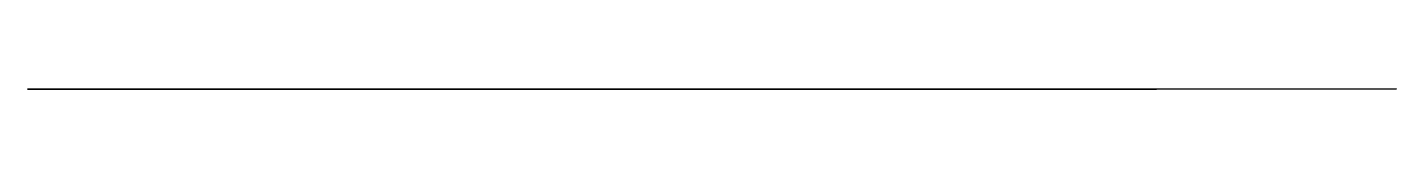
# Model space of a CAD drawing. Extents: x 378.2 to 423.2, y 29.5 to 29.5.
import ezdxf

# ---------------------------------------------------------------- set-up
doc = ezdxf.new("R2010")
doc.units = 0

msp = doc.modelspace()

# ---------------------------------------------------------------- meshes
mesh = msp.add_polyface()
corners = [(383.179, 29.522, 44.739), (382.846, 29.522, 44.739), (382.512, 29.522, 44.739), (382.195, 29.522, 44.739), (381.91, 29.522, 44.739), (381.673, 29.522, 44.739), (381.494, 29.522, 44.739), (381.383, 29.522, 44.739), (381.346, 29.522, 44.739), (381.383, 29.522, 44.739), (381.494, 29.522, 44.739), (381.673, 29.522, 44.739), (381.91, 29.522, 44.739), (382.195, 29.522, 44.739), (383.496, 29.522, 44.739), (383.781, 29.522, 44.739), (384.018, 29.522, 44.739), (384.197, 29.522, 44.739), (384.308, 29.522, 44.739), (384.346, 29.522, 44.739), (384.308, 29.522, 44.739), (384.197, 29.522, 44.739), (384.018, 29.522, 44.739), (383.781, 29.522, 44.739), (383.496, 29.522, 44.739), (382.512, 29.522, 44.739), (382.846, 29.522, 44.739), (383.179, 29.522, 44.739), (382.512, 29.522, 44.739), (382.195, 29.522, 44.739), (382.846, 29.522, 44.739), (382.512, 29.522, 44.739), (382.195, 29.522, 44.739), (383.179, 29.522, 44.739), (383.496, 29.522, 44.739), (381.91, 29.522, 44.739), (381.673, 29.522, 44.739), (381.494, 29.522, 44.739), (381.383, 29.522, 44.739), (381.346, 29.522, 44.739), (381.383, 29.522, 44.739), (383.781, 29.522, 44.739), (384.018, 29.522, 44.739), (384.197, 29.522, 44.739), (383.496, 29.522, 44.739), (383.781, 29.522, 44.739), (381.494, 29.522, 44.739), (381.673, 29.522, 44.739), (381.91, 29.522, 44.739), (384.197, 29.522, 44.739), (384.308, 29.522, 44.739), (382.846, 29.522, 44.739), (383.179, 29.522, 44.739), (384.308, 29.522, 44.739), (384.346, 29.522, 44.739), (384.018, 29.522, 44.739), (415.308, 29.522, 44.739), (415.197, 29.522, 44.739), (415.018, 29.522, 44.739), (414.781, 29.522, 44.739), (412.346, 29.522, 44.739), (412.383, 29.522, 44.739), (413.846, 29.522, 44.739), (414.179, 29.522, 44.739), (414.496, 29.522, 44.739), (413.512, 29.522, 44.739), (413.195, 29.522, 44.739), (412.91, 29.522, 44.739), (414.179, 29.522, 44.739), (414.496, 29.522, 44.739), (414.781, 29.522, 44.739), (415.018, 29.522, 44.739), (415.197, 29.522, 44.739), (415.308, 29.522, 44.739), (415.346, 29.522, 44.739), (412.673, 29.522, 44.739), (412.494, 29.522, 44.739), (412.383, 29.522, 44.739), (412.494, 29.522, 44.739), (412.673, 29.522, 44.739), (412.91, 29.522, 44.739), (413.195, 29.522, 44.739), (413.512, 29.522, 44.739), (413.846, 29.522, 44.739), (413.195, 29.522, 44.739), (412.91, 29.522, 44.739), (412.673, 29.522, 44.739), (414.496, 29.522, 44.739), (414.179, 29.522, 44.739), (413.846, 29.522, 44.739), (413.512, 29.522, 44.739), (415.308, 29.522, 44.739), (415.197, 29.522, 44.739), (415.018, 29.522, 44.739), (414.781, 29.522, 44.739), (412.383, 29.522, 44.739), (412.494, 29.522, 44.739), (415.018, 29.522, 44.739), (414.781, 29.522, 44.739), (414.496, 29.522, 44.739), (412.494, 29.522, 44.739), (412.383, 29.522, 44.739), (412.346, 29.522, 44.739), (412.673, 29.522, 44.739), (412.91, 29.522, 44.739), (413.195, 29.522, 44.739), (415.197, 29.522, 44.739), (415.308, 29.522, 44.739), (415.346, 29.522, 44.739), (413.512, 29.522, 44.739), (413.846, 29.522, 44.739), (414.179, 29.522, 44.739), (398.369, 29.522, 44.739), (378.241, 29.522, 44.739), (423.241, 29.523, 44.739), (411.056, 29.522, 44.739), (410.276, 29.522, 44.739), (409.526, 29.522, 44.739), (408.834, 29.522, 44.739), (408.228, 29.522, 44.739), (407.73, 29.522, 44.739), (407.361, 29.522, 44.739), (407.133, 29.522, 44.739), (407.056, 29.522, 44.739), (407.133, 29.522, 44.739), (407.361, 29.522, 44.739), (407.73, 29.522, 44.739), (408.228, 29.522, 44.739), (408.834, 29.522, 44.739), (409.526, 29.522, 44.739), (410.276, 29.522, 44.739), (411.056, 29.522, 44.739), (423.241, 29.523, 44.739), (378.241, 29.522, 44.739), (402.626, 29.522, 44.739), (403.374, 29.522, 44.739), (403.931, 29.522, 44.739), (404.273, 29.522, 44.739), (404.389, 29.522, 44.739), (404.273, 29.522, 44.739), (403.931, 29.522, 44.739), (403.374, 29.522, 44.739), (402.626, 29.522, 44.739), (401.714, 29.522, 44.739), (400.673, 29.522, 44.739), (399.544, 29.522, 44.739), (393.364, 29.522, 44.739), (392.808, 29.522, 44.739), (392.465, 29.522, 44.739), (392.35, 29.522, 44.739), (392.465, 29.522, 44.739), (392.808, 29.522, 44.739), (393.364, 29.522, 44.739), (394.113, 29.522, 44.739), (395.025, 29.522, 44.739), (396.066, 29.522, 44.739), (397.195, 29.522, 44.739), (398.369, 29.522, 44.739), (399.544, 29.522, 44.739), (400.673, 29.522, 44.739), (401.714, 29.522, 44.739), (397.195, 29.522, 44.739), (396.066, 29.522, 44.739), (395.025, 29.522, 44.739), (394.113, 29.522, 44.739), (411.837, 29.522, 44.739), (412.587, 29.522, 44.739), (413.279, 29.522, 44.739), (413.885, 29.522, 44.739), (414.382, 29.522, 44.739), (414.752, 29.522, 44.739), (414.979, 29.522, 44.739), (415.056, 29.522, 44.739), (414.979, 29.522, 44.739), (414.752, 29.522, 44.739), (414.382, 29.522, 44.739), (413.885, 29.522, 44.739), (413.279, 29.522, 44.739), (412.587, 29.522, 44.739), (411.837, 29.522, 44.739)]
mesh.append_faces([[corners[k] for k in face] for face in [(150, 151, 44), (32, 31, 133), (113, 4, 5), (15, 16, 163), (150, 44, 149), (48, 32, 133), (113, 5, 6), (14, 15, 163), (44, 148, 149), (47, 48, 133), (113, 6, 7), (27, 14, 163), (44, 147, 148), (46, 47, 133), (113, 7, 8), (26, 27, 163), (44, 146, 147), (40, 46, 133), (133, 113, 8), (25, 26, 163), (44, 52, 146), (39, 40, 133), (133, 8, 9), (13, 25, 163), (52, 51, 146), (39, 133, 9), (12, 13, 163), (51, 28, 146), (38, 39, 9), (12, 163, 164), (28, 29, 146), (37, 38, 9), (12, 164, 146), (29, 35, 146), (36, 37, 9), (11, 12, 146), (35, 36, 146), (36, 9, 10), (36, 11, 146), (36, 10, 11), (77, 60, 134), (136, 137, 125), (165, 166, 62), (76, 77, 134), (135, 136, 125), (131, 165, 62), (75, 76, 134), (134, 135, 125), (130, 131, 62), (67, 75, 134), (134, 125, 126), (129, 130, 62), (67, 134, 66), (134, 126, 127), (128, 129, 62), (134, 65, 66), (134, 127, 128), (128, 62, 65), (134, 128, 65), (63, 62, 166), (179, 115, 114), (132, 69, 70), (64, 63, 166), (178, 179, 114), (132, 70, 71), (64, 166, 59), (177, 178, 114), (132, 71, 72), (166, 58, 59), (176, 177, 114), (132, 72, 73), (166, 57, 58), (175, 176, 114), (114, 132, 73), (166, 56, 57), (174, 175, 114), (114, 73, 74), (166, 167, 56), (173, 174, 114), (114, 74, 56), (167, 168, 56), (172, 173, 114), (168, 169, 56), (171, 172, 114), (169, 170, 56), (170, 171, 114), (170, 114, 56), (3, 4, 113), (162, 163, 16), (2, 3, 113), (161, 162, 16), (1, 2, 113), (112, 161, 16), (0, 1, 113), (112, 16, 17), (0, 113, 24), (112, 17, 18), (113, 23, 24), (112, 18, 19), (113, 112, 23), (112, 19, 20), (112, 22, 23), (112, 20, 21), (112, 21, 22), (93, 94, 114), (114, 115, 116), (116, 104, 105), (92, 93, 114), (116, 105, 109), (91, 92, 114), (116, 109, 110), (108, 91, 114), (116, 110, 111), (108, 114, 107), (116, 111, 99), (114, 106, 107), (116, 99, 98), (114, 97, 106), (114, 116, 98), (114, 98, 97), (45, 44, 151), (160, 134, 133), (133, 31, 30), (55, 45, 151), (159, 160, 133), (133, 30, 33), (49, 55, 151), (158, 159, 133), (133, 33, 34), (50, 49, 151), (157, 158, 133), (133, 34, 41), (54, 50, 151), (156, 157, 133), (133, 41, 42), (54, 151, 53), (155, 156, 133), (133, 42, 43), (151, 43, 53), (154, 155, 133), (151, 133, 43), (153, 154, 133), (151, 152, 133), (152, 153, 133), (116, 117, 104), (124, 125, 137), (145, 112, 113), (114, 94, 87), (117, 103, 104), (123, 124, 137), (144, 145, 113), (114, 87, 88), (117, 96, 103), (122, 123, 137), (143, 144, 113), (113, 114, 88), (117, 95, 96), (121, 122, 137), (113, 88, 89), (117, 102, 95), (120, 121, 137), (113, 89, 90), (117, 101, 102), (120, 137, 138), (113, 90, 84), (117, 118, 101), (120, 138, 139), (113, 84, 85), (118, 119, 101), (119, 120, 139), (113, 85, 86), (119, 100, 101), (119, 139, 140), (143, 113, 86), (119, 140, 100), (142, 143, 86), (140, 141, 100), (141, 142, 86), (141, 86, 100), (68, 69, 132), (132, 133, 134), (134, 60, 61), (83, 68, 132), (132, 134, 61), (83, 132, 82), (132, 61, 78), (132, 81, 82), (132, 78, 79), (132, 80, 81), (132, 79, 80)]])

doc.saveas('drawing.dxf')
